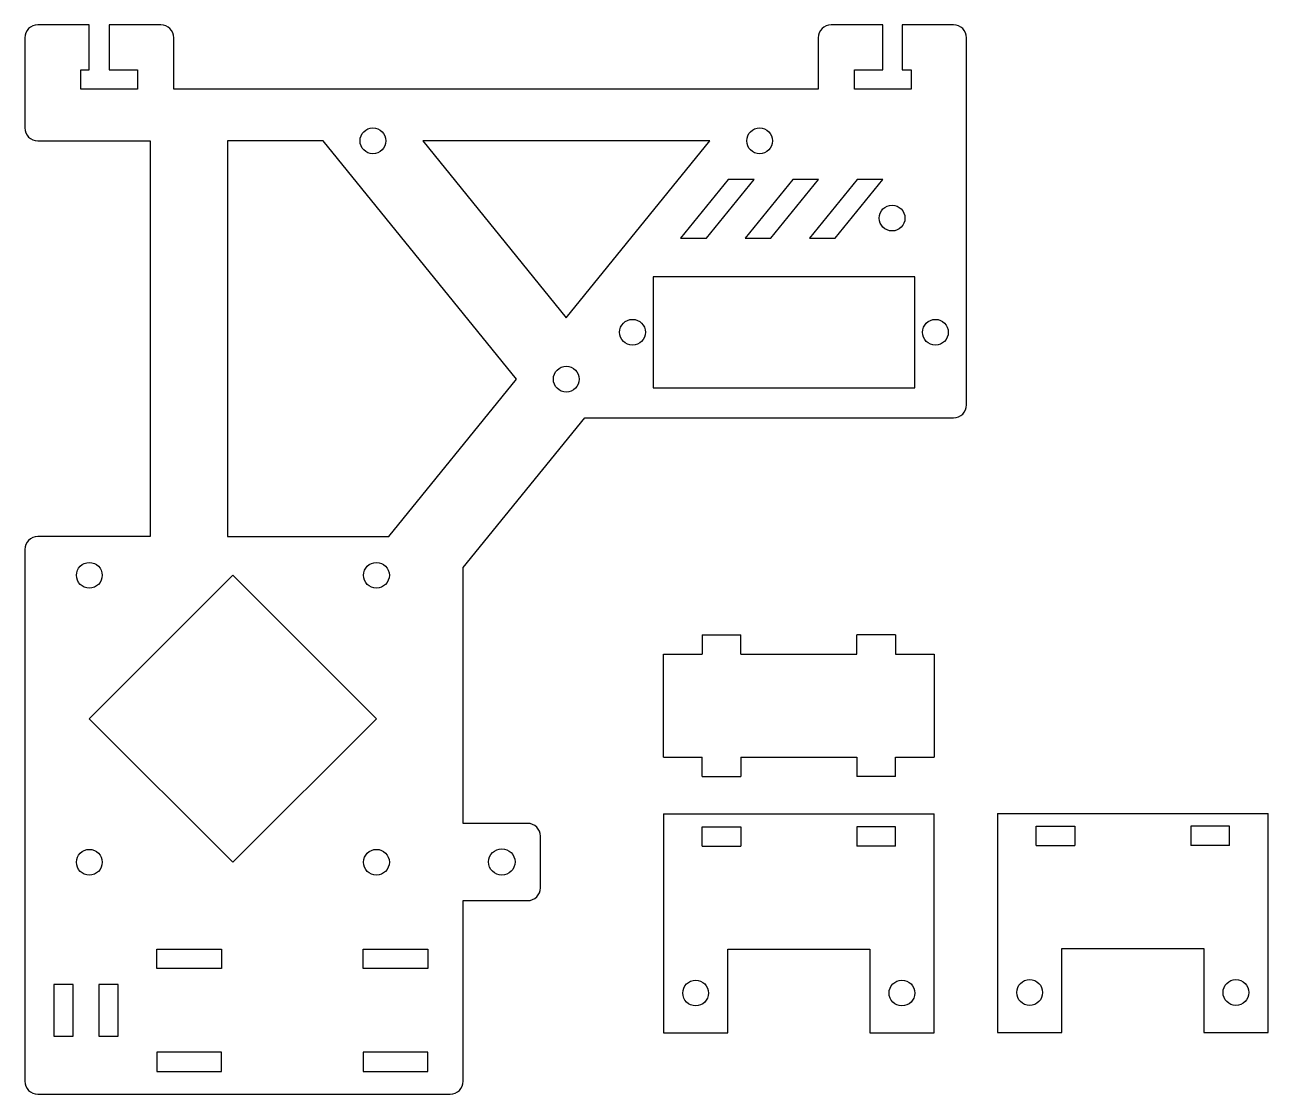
# Model space of a CAD drawing. Header units: millimetres. Extents: x -16.1 to 80.3, y -29.1 to 53.9.
import ezdxf

# ---------------------------------------------------------------- set-up
doc = ezdxf.new("R2010")
doc.units = ezdxf.units.MM

msp = doc.modelspace()

# ---------------------------------------------------------------- linework, layer by layer
at = {"color": 7, "linetype": 'Continuous', "lineweight": 25}
for p, q in [((-11.137, 53.863), (-15.137, 53.863)), ((-11.137, 50.363), (-11.137, 53.863)), ((-5.587, 53.863), (-9.587, 53.863)), ((-9.587, 53.863), (-9.587, 50.363)), ((50.413, 53.863), (46.413, 53.863)), ((50.413, 50.363), (50.413, 53.863)), ((55.913, 53.863), (51.913, 53.863)), ((51.913, 53.863), (51.913, 50.363)), ((-16.137, 52.863), (-16.137, 45.863)), ((-4.587, 48.863), (-4.587, 52.863)), ((45.413, 52.863), (45.413, 48.863)), ((56.913, 24.363), (56.913, 52.863)), ((-11.787, 48.863), (-11.787, 50.363)), ((-11.787, 50.363), (-11.137, 50.363)), ((-9.587, 50.363), (-7.387, 50.363)), ((-7.387, 50.363), (-7.387, 48.863)), ((48.213, 48.863), (48.213, 50.363)), ((48.213, 50.363), (50.413, 50.363)), ((51.913, 50.363), (52.613, 50.363)), ((52.613, 50.363), (52.613, 48.863)), ((-7.387, 48.863), (-11.787, 48.863)), ((45.413, 48.863), (-4.587, 48.863)), ((52.613, 48.863), (48.213, 48.863)), ((-15.137, 44.863), (-6.415, 44.863)), ((-6.415, 44.863), (-6.415, 14.137)), ((-0.415, 44.863), (-0.415, 14.137)), ((7.001, 44.863), (-0.415, 44.863)), ((22.001, 26.363), (7.001, 44.863)), ((14.725, 44.863), (25.863, 31.126)), ((37.001, 44.863), (14.725, 44.863)), ((25.863, 31.126), (37.001, 44.863)), ((38.431, 41.863), (34.731, 37.3)), ((36.731, 37.3), (40.431, 41.863)), ((40.431, 41.863), (38.431, 41.863)), ((43.431, 41.863), (39.731, 37.3)), ((41.731, 37.3), (45.431, 41.863)), ((45.431, 41.863), (43.431, 41.863)), ((48.431, 41.863), (44.731, 37.3)), ((46.731, 37.3), (50.431, 41.863)), ((50.431, 41.863), (48.431, 41.863)), ((34.731, 37.3), (36.731, 37.3)), ((39.731, 37.3), (41.731, 37.3)), ((44.731, 37.3), (46.731, 37.3)), ((32.6, 34.3), (32.6, 25.7)), ((52.9, 34.3), (32.6, 34.3)), ((52.9, 25.7), (52.9, 34.3)), ((12.088, 14.137), (22.001, 26.363)), ((32.6, 25.7), (52.9, 25.7)), ((17.863, 11.733), (27.293, 23.363)), ((27.293, 23.363), (55.913, 23.363)), ((-6.415, 14.137), (-15.137, 14.137)), ((-0.415, 14.137), (12.088, 14.137)), ((-16.137, 13.137), (-16.137, -28.137)), ((17.863, -8.116), (17.863, 11.733)), ((0, 11.137), (-11.137, 0)), ((11.137, 0), (0, 11.137)), ((-11.137, 0), (0, -11.137)), ((0, -11.137), (11.137, 0)), ((22.863, -8.116), (17.863, -8.116)), ((23.863, -13.116), (23.863, -9.116)), ((17.863, -28.137), (17.863, -14.116)), ((17.863, -14.116), (22.863, -14.116)), ((-13.887, -20.637), (-13.887, -24.637)), ((-12.387, -20.637), (-13.887, -20.637)), ((-12.387, -24.637), (-12.387, -20.637)), ((-8.887, -20.637), (-10.387, -20.637)), ((-10.387, -20.637), (-10.387, -24.637)), ((-8.887, -24.637), (-8.887, -20.637)), ((-13.887, -24.637), (-12.387, -24.637)), ((-10.387, -24.637), (-8.887, -24.637)), ((-15.137, -29.137), (16.863, -29.137))]:
    msp.add_line(p, q, dxfattribs=at)
for p, q in [((36.399, 6.524), (36.399, 5.024)), ((36.399, 6.524), (39.399, 6.524)), ((39.399, 5.024), (39.399, 6.524)), ((48.399, 5.024), (48.399, 6.524)), ((51.399, 6.524), (48.399, 6.524)), ((51.399, 6.524), (51.399, 5.024)), ((33.399, -2.976), (33.399, 5.024)), ((33.399, 5.024), (36.399, 5.024)), ((39.399, 5.024), (48.399, 5.024)), ((51.399, 5.024), (54.399, 5.024)), ((54.399, 5.024), (54.399, -2.976)), ((33.399, -2.976), (36.399, -2.976)), ((36.399, -4.476), (36.399, -2.976)), ((39.399, -2.976), (39.399, -4.476)), ((39.399, -2.976), (48.399, -2.976)), ((48.399, -2.976), (48.399, -4.476)), ((51.399, -4.476), (51.399, -2.976)), ((51.399, -2.976), (54.399, -2.976)), ((36.399, -4.476), (39.399, -4.476)), ((51.399, -4.476), (48.399, -4.476)), ((33.399, -7.387), (33.399, -24.387)), ((33.399, -7.387), (54.399, -7.387)), ((54.399, -24.387), (54.399, -7.387)), ((59.31, -7.344), (59.31, -24.344)), ((59.31, -7.344), (80.31, -7.344)), ((80.31, -24.344), (80.31, -7.344)), ((36.399, -9.887), (36.399, -8.387)), ((36.399, -8.387), (39.399, -8.387)), ((39.399, -8.387), (39.399, -9.887)), ((51.399, -8.387), (48.399, -8.387)), ((48.399, -8.387), (48.399, -9.887)), ((51.399, -9.887), (51.399, -8.387)), ((62.31, -9.844), (62.31, -8.344)), ((62.31, -8.344), (65.31, -8.344)), ((65.31, -8.344), (65.31, -9.844)), ((77.31, -8.344), (74.31, -8.344)), ((74.31, -8.344), (74.31, -9.844)), ((77.31, -9.844), (77.31, -8.344)), ((36.399, -9.887), (39.399, -9.887)), ((51.399, -9.887), (48.399, -9.887)), ((62.31, -9.844), (65.31, -9.844)), ((77.31, -9.844), (74.31, -9.844)), ((38.399, -17.887), (49.399, -17.887)), ((38.399, -24.387), (38.399, -17.887)), ((49.399, -17.887), (49.399, -24.387)), ((64.31, -17.844), (75.31, -17.844)), ((64.31, -24.344), (64.31, -17.844)), ((75.31, -17.844), (75.31, -24.344)), ((33.399, -24.387), (38.399, -24.387)), ((49.399, -24.387), (54.399, -24.387)), ((59.31, -24.344), (64.31, -24.344)), ((75.31, -24.344), (80.31, -24.344))]:
    msp.add_line(p, q)
for points in [[(-5.887, -17.887), (-0.887, -17.887), (-0.887, -19.387), (-5.887, -19.387)], [(10.113, -17.887), (15.113, -17.887), (15.113, -19.387), (10.113, -19.387)], [(-5.887, -27.387), (-0.887, -27.387), (-0.887, -25.887), (-5.887, -25.887)], [(10.113, -27.387), (15.113, -27.387), (15.113, -25.887), (10.113, -25.887)]]:
    msp.add_lwpolyline(points, close=True)
for centre, radius in [((10.863, 44.863), 1), ((40.863, 44.863), 1), ((51.138, 38.863), 1), ((31, 30), 1), ((54.5, 30), 1), ((25.863, 26.363), 1), ((-11.137, 11.137), 1), ((11.137, 11.137), 1), ((-11.137, -11.137), 1), ((11.137, -11.137), 1), ((20.863, -11.116), 1.025)]:
    msp.add_circle(centre, radius, dxfattribs=at)
for centre in [(61.81, -21.244), (77.81, -21.244), (35.899, -21.287), (51.899, -21.287)]:
    msp.add_circle(centre, 1)
for centre, start, end in [((-15.137, 52.863), 90, 180), ((-5.587, 52.863), 0, 90), ((46.413, 52.863), 90, 180), ((55.913, 52.863), 0, 90), ((-15.137, 45.863), 180, 270), ((55.913, 24.363), 270, 0), ((-15.137, 13.137), 90, 180), ((22.863, -9.116), 0, 90), ((22.863, -13.116), 270, 0), ((-15.137, -28.137), 180, 270), ((16.863, -28.137), 270, 0)]:
    msp.add_arc(centre, 1, start, end, dxfattribs=at)

doc.saveas('drawing.dxf')
